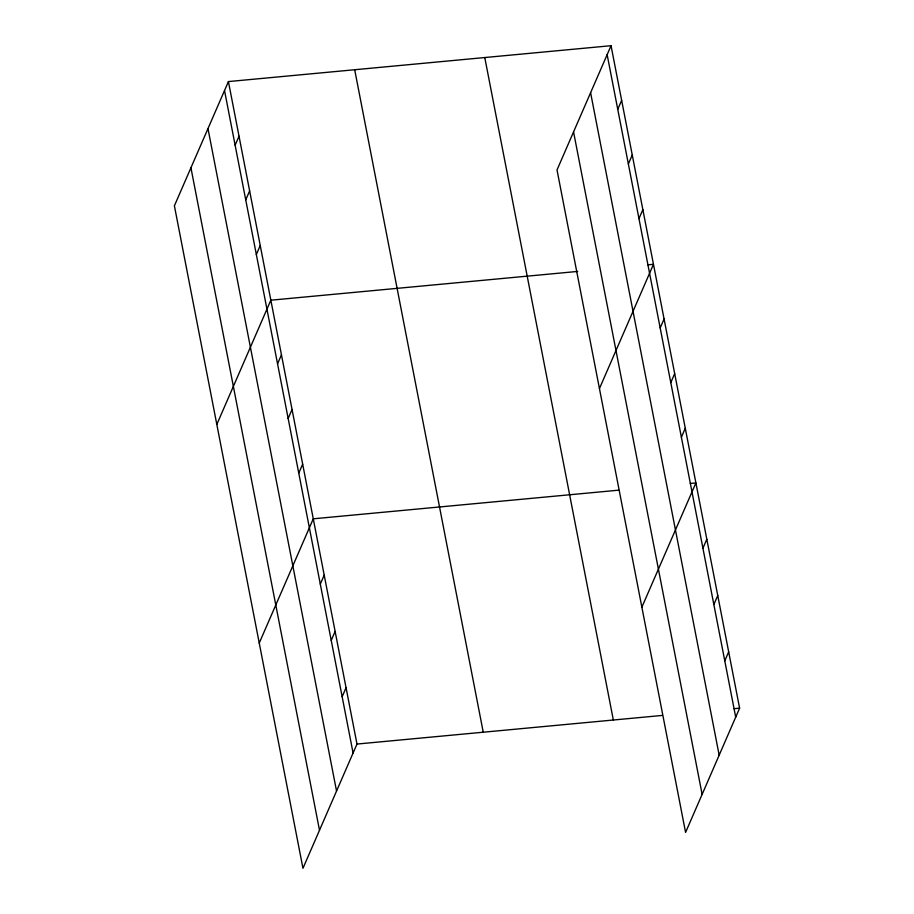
<?xml version="1.0" encoding="UTF-8"?>
<svg xmlns="http://www.w3.org/2000/svg" width="914" height="914" viewBox="0 0 914 914"><rect width="100%" height="100%" fill="white"/><g stroke="black" fill="none" stroke-linecap="round" stroke-linejoin="round"><path stroke-width="1.37" d="M228.42 81.575L174.391 205.821L302.957 868.3L356.986 744.053L228.42 81.575L611.043 45.7L739.609 708.179L685.58 832.426L557.014 169.947L611.043 45.7M235.127 145.2L239.022 136.232M245.729 199.858L249.636 190.889M256.343 254.515L260.239 245.535M216.824 424.439L270.841 300.192L577.705 271.424M277.548 363.818L281.455 354.849M288.161 418.475L292.057 409.506M298.764 473.132L302.66 464.152M259.245 643.056L313.274 518.809L618.732 490.167M320.3 584.092L324.196 575.123M331.222 640.406L335.13 631.425M342.156 696.708L346.052 687.739M617.75 109.326L621.646 100.357M628.352 163.983L632.26 155.003M638.966 218.629L642.862 209.66M599.447 388.564L653.464 264.317L647.855 264.843M660.171 327.943L664.078 318.975M670.785 382.6L674.681 373.62M681.387 437.246L685.283 428.278M641.868 607.182L695.897 482.935L690.287 483.46M702.923 548.217L706.819 539.249M713.845 604.52L717.753 595.551M724.779 660.833L728.675 651.865M356.986 744.053L662.444 715.411M733.999 708.704L739.609 708.179M607.147 54.669L735.701 717.147M590.604 92.714L719.169 755.181M573.558 131.902L702.123 794.38M484.774 57.536L613.34 720.015M354.689 69.738L483.243 732.217M224.524 90.543L353.078 753.022M207.981 128.588L336.546 791.067M190.935 167.788L319.5 830.255"/></g></svg>
